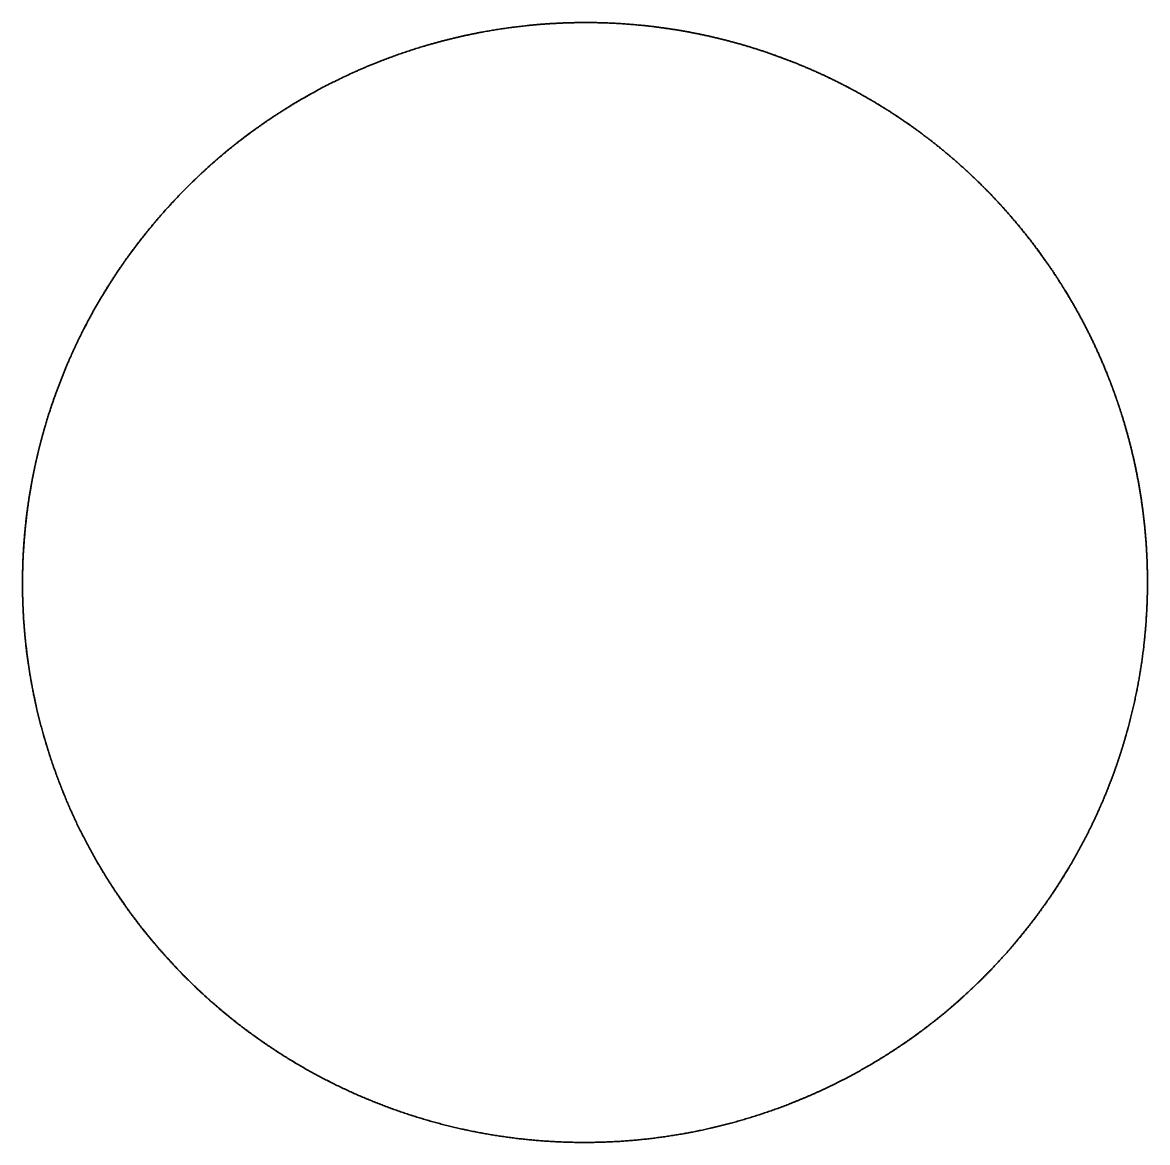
# Model space of a CAD drawing. Header units: millimetres. Extents: x 0 to 2809, y -1128 to 717.
# Drawn here: x 810.1 to 847.1, y -671.44 to -634.61 of the extents above; entities that cross this region are included whole.
import ezdxf

# ---------------------------------------------------------------- set-up
doc = ezdxf.new("R2010")
doc.units = ezdxf.units.MM
doc.layers.add('Blocks', color=7, linetype='Continuous')
doc.layers.add('Blocks$Inner', color=7, linetype='Continuous', lineweight=25, true_color=0x007f00)
doc.layers.add('Blocks$Outline', color=7, linetype='Continuous', lineweight=35, true_color=0xff3f3f)

# ---------------------------------------------------------------- blocks, each defined once
blk = doc.blocks.new('Balcony Lounge Bench w Arm Top')
at = {"layer": 'Blocks$Inner'}
blk.add_rational_spline([(211.89, 864.164), (211.32, 864.164), (210.749, 864.137), (210.176, 864.084), (209.874, 864.055), (209.571, 864.019), (209.271, 863.976), (208.971, 863.933), (208.673, 863.882), (208.377, 863.825), (207.786, 863.709), (207.202, 863.565), (206.628, 863.393), (206.053, 863.221), (205.486, 863.021), (204.928, 862.792), (204.649, 862.678), (204.372, 862.556), (204.097, 862.428), (203.822, 862.299), (203.549, 862.162), (203.281, 862.02), (202.211, 861.452), (201.21, 860.786), (200.278, 860.025), (199.811, 859.645), (199.362, 859.241), (198.931, 858.812), (198.715, 858.597), (198.505, 858.377), (198.301, 858.153), (198.097, 857.929), (197.899, 857.7), (197.707, 857.467), (196.94, 856.536), (196.269, 855.538), (195.695, 854.472), (195.408, 853.939), (195.144, 853.385), (194.911, 852.825), (194.677, 852.266), (194.473, 851.698), (194.296, 851.122), (193.943, 849.97), (193.702, 848.787), (193.578, 847.572)], [1.00000000666, 1.00000000666, 1.00000000666, 1.00000000666, 1.00000000666, 1.00000000666, 1.00000000666, 1.00000000666, 1.00000000666, 1.00000000666, 1.00000000666, 1.00000000666, 1.00000000666, 1.00000000667, 1.00000000667, 1.00000000667, 1.00000000667, 1.00000000667, 1.00000000667, 1.00000000667, 1.00000000667, 1.00000000667, 1.00000000668, 1.00000000668, 1.00000000668, 1.00000000669, 1.00000000669, 1.00000000669, 1.00000000669, 1.00000000669, 1.00000000669, 1.00000000669, 1.0000000067, 1.0000000067, 1.0000000067, 1.00000000671, 1.00000000671, 1.00000000671, 1.00000000672, 1.00000000672, 1.00000000672, 1.00000000672, 1.00000000673, 1.00000000448, 1.00000000224, 1], degree=3, knots=[200.465673, 200.465673, 200.465673, 200.465673, 202.978163, 202.978163, 202.978163, 204.313211, 204.313211, 204.313211, 205.641563, 205.641563, 205.641563, 208.283682, 208.283682, 208.283682, 210.926559, 210.926559, 210.926559, 212.255874, 212.255874, 212.255874, 213.590796, 213.590796, 213.590796, 218.886471, 218.886471, 218.886471, 221.541078, 221.541078, 221.541078, 222.875578, 222.875578, 222.875578, 224.202094, 224.202094, 224.202094, 229.494228, 229.494228, 229.494228, 232.160348, 232.160348, 232.160348, 234.807525, 234.807525, 234.807525, 240.112369, 240.112369, 240.112369, 240.112369], dxfattribs=at)
for points, knots in [([(230.215, 843.747), (230.277, 844.354), (230.31, 844.962), (230.312, 845.572), (230.314, 846.181), (230.287, 846.789), (230.229, 847.395), (230.115, 848.603), (229.885, 849.788), (229.539, 850.95), (229.366, 851.532), (229.162, 852.112), (228.932, 852.674), (228.703, 853.235), (228.447, 853.782), (228.165, 854.317), (227.883, 854.851), (227.577, 855.37), (227.244, 855.874), (226.91, 856.381), (226.551, 856.871), (226.169, 857.343), (225.405, 858.284), (224.558, 859.142), (223.628, 859.915), (223.163, 860.301), (222.682, 860.663), (222.182, 861.002), (221.931, 861.172), (221.675, 861.336), (221.416, 861.494), (221.157, 861.651), (220.895, 861.802), (220.628, 861.946), (219.569, 862.52), (218.464, 862.986), (217.314, 863.342), (217.026, 863.431), (216.736, 863.513), (216.444, 863.588), (216.151, 863.664), (215.855, 863.732), (215.558, 863.793), (214.968, 863.913), (214.374, 864.005), (213.775, 864.067), (213.148, 864.131), (212.52, 864.164), (211.89, 864.164)], [169.428692, 169.428692, 169.428692, 169.428692, 171.258621, 171.258621, 171.258621, 173.084808, 173.084808, 173.084808, 176.717968, 176.717968, 176.717968, 178.548123, 178.548123, 178.548123, 180.364329, 180.364329, 180.364329, 182.176562, 182.176562, 182.176562, 184.00223, 184.00223, 184.00223, 187.641073, 187.641073, 187.641073, 189.458216, 189.458216, 189.458216, 190.373781, 190.373781, 190.373781, 191.286571, 191.286571, 191.286571, 194.916604, 194.916604, 194.916604, 195.827078, 195.827078, 195.827078, 196.742709, 196.742709, 196.742709, 198.562332, 198.562332, 198.562332, 200.465673, 200.465673, 200.465673, 200.465673]), ([(193.482, 845.706), (193.481, 844.523), (193.591, 843.354), (193.923, 841.619), (194.061, 841.043), (194.391, 839.915), (194.581, 839.363), (195.227, 837.738), (195.758, 836.697), (197.027, 834.707), (197.747, 833.785), (198.947, 832.516), (199.367, 832.111), (200.248, 831.34), (200.712, 830.971), (202.14, 829.944), (203.145, 829.358), (204.73, 828.623), (205.272, 828.403), (206.381, 828.012), (206.945, 827.844), (208.643, 827.423), (209.792, 827.251), (211.28, 827.173), (211.605, 827.164), (211.93, 827.164)], [99.757971, 99.757971, 99.757971, 99.757971, 104.892225, 104.892225, 107.459352, 107.459352, 110.026479, 110.026479, 115.160733, 115.160733, 120.294987, 120.294987, 122.862114, 122.862114, 125.429241, 125.429241, 130.563495, 130.563495, 133.130622, 133.130622, 135.697749, 135.697749, 140.832003, 140.832003, 142.25258, 142.25258, 142.25258, 142.25258]), ([(220.255, 829.166), (220.346, 829.213), (220.424, 829.254), (220.502, 829.295), (221.568, 829.86), (222.569, 830.523), (223.506, 831.286), (223.974, 831.668), (224.425, 832.074), (224.854, 832.5), (225.28, 832.924), (225.685, 833.368), (226.069, 833.832), (226.453, 834.296), (226.814, 834.779), (227.151, 835.28), (227.489, 835.782), (227.806, 836.306), (228.093, 836.84), (228.667, 837.905), (229.133, 839.016), (229.489, 840.174), (229.668, 840.755), (229.818, 841.345), (229.94, 841.94), (230.061, 842.538), (230.153, 843.14), (230.215, 843.747)], [150.954442, 150.954442, 150.954442, 150.954442, 151.221117, 151.221117, 151.221117, 154.85859, 154.85859, 154.85859, 156.683588, 156.683588, 156.683588, 158.495181, 158.495181, 158.495181, 160.310793, 160.310793, 160.310793, 162.140427, 162.140427, 162.140427, 165.772837, 165.772837, 165.772837, 167.59883, 167.59883, 167.59883, 169.428692, 169.428692, 169.428692, 169.428692]), ([(211.93, 827.164), (212.198, 827.164), (212.468, 827.17), (212.736, 827.182), (213.036, 827.195), (213.337, 827.215), (213.636, 827.244), (214.833, 827.356), (216.008, 827.583), (217.16, 827.927), (217.449, 828.013), (217.736, 828.107), (218.021, 828.207), (218.306, 828.308), (218.59, 828.416), (218.87, 828.53), (219.336, 828.721), (219.794, 828.931), (220.255, 829.166)], [142.25258, 142.25258, 142.25258, 142.25258, 143.06491, 143.06491, 143.06491, 143.975269, 143.975269, 143.975269, 147.604502, 147.604502, 147.604502, 148.517024, 148.517024, 148.517024, 149.432314, 149.432314, 149.432314, 150.954442, 150.954442, 150.954442, 150.954442])]:
    blk.add_open_spline(points, degree=3, knots=knots, dxfattribs=at)
blk.add_open_spline([(193.578, 847.572), (193.514, 846.948), (193.482, 846.325), (193.482, 845.706)], degree=3, dxfattribs=at)
at = {"layer": 'Blocks$Outline'}
blk.add_rational_spline([(193.482, 845.706), (193.482, 846.325), (193.514, 846.948), (193.578, 847.572), (193.702, 848.787), (193.943, 849.97), (194.296, 851.122), (194.473, 851.698), (194.677, 852.266), (194.911, 852.825), (195.144, 853.385), (195.408, 853.939), (195.695, 854.472), (196.269, 855.538), (196.94, 856.536), (197.707, 857.467), (197.899, 857.7), (198.097, 857.929), (198.301, 858.153), (198.505, 858.377), (198.715, 858.597), (198.931, 858.812), (199.362, 859.241), (199.811, 859.645), (200.278, 860.025), (201.21, 860.786), (202.211, 861.452), (203.281, 862.02), (203.549, 862.162), (203.822, 862.299), (204.097, 862.428), (204.372, 862.556), (204.649, 862.678), (204.928, 862.792), (205.486, 863.021), (206.053, 863.221), (206.628, 863.393), (207.202, 863.565), (207.786, 863.709), (208.377, 863.825), (208.673, 863.882), (208.971, 863.933), (209.271, 863.976), (209.571, 864.019), (209.874, 864.055), (210.176, 864.084), (210.749, 864.137), (211.32, 864.164), (211.89, 864.164), (212.52, 864.164), (213.148, 864.131), (213.775, 864.067), (214.374, 864.005), (214.968, 863.913), (215.558, 863.793), (215.855, 863.732), (216.151, 863.664), (216.444, 863.588), (216.736, 863.513), (217.026, 863.431), (217.314, 863.342), (218.464, 862.986), (219.569, 862.52), (220.628, 861.946), (220.895, 861.802), (221.157, 861.651), (221.416, 861.494), (221.675, 861.336), (221.931, 861.172), (222.182, 861.002), (222.682, 860.663), (223.163, 860.301), (223.628, 859.915), (224.558, 859.142), (225.405, 858.284), (226.169, 857.343), (226.551, 856.871), (226.91, 856.381), (227.244, 855.874), (227.577, 855.37), (227.883, 854.851), (228.165, 854.317), (228.447, 853.782), (228.703, 853.235), (228.932, 852.674), (229.162, 852.112), (229.366, 851.532), (229.539, 850.95), (229.885, 849.788), (230.115, 848.603), (230.229, 847.395), (230.287, 846.789), (230.314, 846.181), (230.312, 845.572), (230.31, 844.962), (230.277, 844.354), (230.215, 843.747), (230.153, 843.14), (230.061, 842.538), (229.94, 841.94), (229.818, 841.345), (229.668, 840.755), (229.489, 840.174), (229.133, 839.016), (228.667, 837.905), (228.093, 836.84), (227.806, 836.306), (227.489, 835.782), (227.151, 835.28), (226.814, 834.779), (226.453, 834.296), (226.069, 833.832), (225.685, 833.368), (225.28, 832.924), (224.854, 832.5), (224.425, 832.074), (223.974, 831.668), (223.506, 831.286), (222.569, 830.523), (221.568, 829.86), (220.502, 829.295), (220.424, 829.254), (220.346, 829.213), (220.255, 829.166), (219.794, 828.931), (219.336, 828.721), (218.87, 828.53), (218.59, 828.416), (218.306, 828.308), (218.021, 828.207), (217.736, 828.107), (217.449, 828.013), (217.16, 827.927), (216.008, 827.583), (214.833, 827.356), (213.636, 827.244), (213.337, 827.215), (213.036, 827.195), (212.736, 827.182), (212.468, 827.17), (212.198, 827.164), (211.93, 827.164), (211.605, 827.164), (211.28, 827.173), (209.792, 827.251), (208.643, 827.423), (206.945, 827.844), (206.381, 828.012), (205.272, 828.403), (204.73, 828.623), (203.145, 829.358), (202.14, 829.944), (200.712, 830.971), (200.248, 831.34), (199.367, 832.111), (198.947, 832.516), (197.747, 833.785), (197.027, 834.707), (195.758, 836.697), (195.227, 837.738), (194.581, 839.363), (194.391, 839.915), (194.061, 841.043), (193.923, 841.619), (193.591, 843.354), (193.481, 844.523), (193.482, 845.706)], [1, 1, 1, 1, 1.00000000224, 1.00000000448, 1.00000000673, 1.00000000672, 1.00000000672, 1.00000000672, 1.00000000672, 1.00000000671, 1.00000000671, 1.00000000671, 1.0000000067, 1.0000000067, 1.0000000067, 1.00000000669, 1.00000000669, 1.00000000669, 1.00000000669, 1.00000000669, 1.00000000669, 1.00000000669, 1.00000000668, 1.00000000668, 1.00000000668, 1.00000000667, 1.00000000667, 1.00000000667, 1.00000000667, 1.00000000667, 1.00000000667, 1.00000000667, 1.00000000667, 1.00000000667, 1.00000000666, 1.00000000666, 1.00000000666, 1.00000000666, 1.00000000666, 1.00000000666, 1.00000000666, 1.00000000666, 1.00000000666, 1.00000000666, 1.00000000666, 1.00000000666, 1.00000000666, 1.00000000666, 1.00000000666, 1.00000000666, 1.00000000666, 1.00000000666, 1.00000000666, 1.00000000666, 1.00000000666, 1.00000000666, 1.00000000666, 1.00000000666, 1.00000000666, 1.00000000666, 1.00000000666, 1.00000000666, 1.00000000666, 1.00000000666, 1.00000000666, 1.00000000666, 1.00000000666, 1.00000000666, 1.00000000666, 1.00000000666, 1.00000000666, 1.00000000666, 1.00000000666, 1.00000000666, 1.00000000666, 1.00000000666, 1.00000000666, 1.00000000666, 1.00000000666, 1.00000000666, 1.00000000666, 1.00000000666, 1.00000000666, 1.00000000666, 1.00000000666, 1.00000000666, 1.00000000666, 1.00000000666, 1.00000000666, 1.00000000666, 1.00000000666, 1.00000000666, 1.00000000666, 1.00000000666, 1.00000000666, 1.00000000666, 1.00000000666, 1.00000000666, 1.00000000666, 1.00000000666, 1.00000000666, 1.00000000666, 1.00000000666, 1.00000000666, 1.00000000666, 1.00000000666, 1.00000000666, 1.00000000666, 1.00000000666, 1.00000000666, 1.00000000666, 1.00000000666, 1.00000000666, 1.00000000666, 1.00000000666, 1.00000000666, 1.00000000666, 1.00000000666, 1.00000000666, 1.00000000666, 1.00000000666, 1.00000000666, 1.00000000666, 1.00000000666, 1.00000000666, 1.00000000666, 1.00000000666, 1.00000000666, 1.00000000666, 1.00000000666, 1.00000000666, 1.00000000666, 1.00000000666, 1.00000000666, 1.00000000666, 1.00000000666, 1.00000000666, 1.00000000666, 1.00000000666, 1.00000000666, 1.00000000666, 1.00000000666, 1.00000000666, 1.00000000666, 1.00000000666, 1.00000000666, 1.00000000666, 1.00000000666, 1.00000000666, 1.00000000666, 1.00000000666, 1.00000000666, 1.00000000666, 1.00000000666, 1.00000000666, 1.00000000666, 1.00000000666, 1.00000000666, 1.00000000666, 1.00000000666, 1.00000000666, 1.00000000666, 1.00000000666, 1.00000000666, 1.00000000666], degree=3, knots=[-241.982799, -241.982799, -241.982799, -241.982799, -240.112369, -240.112369, -240.112369, -234.807525, -234.807525, -234.807525, -232.160348, -232.160348, -232.160348, -229.494228, -229.494228, -229.494228, -224.202094, -224.202094, -224.202094, -222.875578, -222.875578, -222.875578, -221.541078, -221.541078, -221.541078, -218.886471, -218.886471, -218.886471, -213.590796, -213.590796, -213.590796, -212.255874, -212.255874, -212.255874, -210.926559, -210.926559, -210.926559, -208.283682, -208.283682, -208.283682, -205.641563, -205.641563, -205.641563, -204.313211, -204.313211, -204.313211, -202.978163, -202.978163, -202.978163, -200.465673, -200.465673, -200.465673, -198.562332, -198.562332, -198.562332, -196.742709, -196.742709, -196.742709, -195.827078, -195.827078, -195.827078, -194.916604, -194.916604, -194.916604, -191.286571, -191.286571, -191.286571, -190.373781, -190.373781, -190.373781, -189.458216, -189.458216, -189.458216, -187.641073, -187.641073, -187.641073, -184.00223, -184.00223, -184.00223, -182.176562, -182.176562, -182.176562, -180.364329, -180.364329, -180.364329, -178.548123, -178.548123, -178.548123, -176.717968, -176.717968, -176.717968, -173.084808, -173.084808, -173.084808, -171.258621, -171.258621, -171.258621, -169.428692, -169.428692, -169.428692, -167.59883, -167.59883, -167.59883, -165.772837, -165.772837, -165.772837, -162.140427, -162.140427, -162.140427, -160.310793, -160.310793, -160.310793, -158.495181, -158.495181, -158.495181, -156.683588, -156.683588, -156.683588, -154.85859, -154.85859, -154.85859, -151.221117, -151.221117, -151.221117, -150.954442, -150.954442, -150.954442, -149.432314, -149.432314, -149.432314, -148.517024, -148.517024, -148.517024, -147.604502, -147.604502, -147.604502, -143.975269, -143.975269, -143.975269, -143.06491, -143.06491, -143.06491, -142.25258, -142.25258, -142.25258, -140.832003, -140.832003, -135.697749, -135.697749, -133.130622, -133.130622, -130.563495, -130.563495, -125.429241, -125.429241, -122.862114, -122.862114, -120.294987, -120.294987, -115.160733, -115.160733, -110.026479, -110.026479, -107.459352, -107.459352, -104.892225, -104.892225, -99.757971, -99.757971, -99.757971, -99.757971], dxfattribs=at)

msp = doc.modelspace()

# ---------------------------------------------------------------- block references
at = {"layer": 'Blocks', "rotation": 270.0000000000016}
msp.add_blockref('Balcony Lounge Bench w Arm Top', (-17.069, -441.128), dxfattribs=at)

doc.saveas('drawing.dxf')
